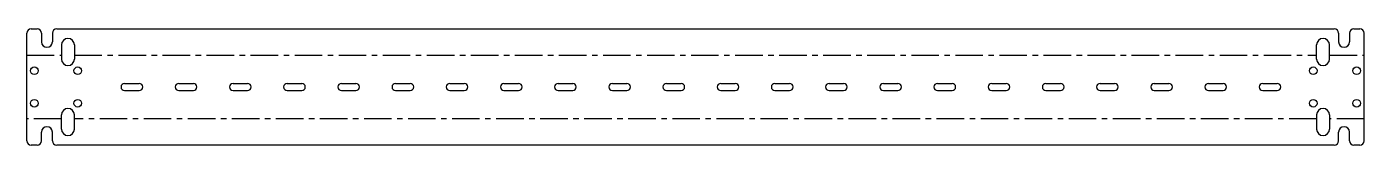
# Model space of a CAD drawing. Header units: millimetres. Extents: x -308 to 308, y -27 to 27.
import ezdxf

# ---------------------------------------------------------------- set-up
doc = ezdxf.new("R2010")
doc.units = ezdxf.units.MM
doc.linetypes.add('CENTERX2', pattern=[20.32, 12.7, -2.54, 2.54, -2.54])

msp = doc.modelspace()

# ---------------------------------------------------------------- linework, layer by layer
at = {"color": 7, "linetype": 'Continuous', "lineweight": 25}
for p, q in [((-308.5, -24.79), (-308.5, 24.79)), ((-306.5, 26.79), (-303.67, 26.79)), ((-301.67, 24.79), (-301.67, 20.79)), ((-296.67, 24.79), (-296.67, 20.79)), ((-294.67, 26.79), (294.67, 26.79)), ((296.67, 24.79), (296.67, 20.79)), ((301.67, 24.79), (301.67, 20.79)), ((303.67, 26.79), (306.5, 26.79)), ((308.5, -24.79), (308.5, 24.79)), ((-292.5, 19.39), (-292.5, 12.89)), ((-286.5, 19.39), (-286.5, 12.89)), ((286.5, 12.89), (286.5, 19.39)), ((292.5, 12.89), (292.5, 19.39)), ((-263.35, 1.65), (-256.65, 1.65)), ((-238.35, 1.65), (-231.65, 1.65)), ((-213.35, 1.65), (-206.65, 1.65)), ((-188.35, 1.65), (-181.65, 1.65)), ((-163.35, 1.65), (-156.65, 1.65)), ((-138.35, 1.65), (-131.65, 1.65)), ((-113.35, 1.65), (-106.65, 1.65)), ((-88.35, 1.65), (-81.65, 1.65)), ((-63.35, 1.65), (-56.65, 1.65)), ((-38.35, 1.65), (-31.65, 1.65)), ((-13.35, 1.65), (-6.65, 1.65)), ((11.65, 1.65), (18.35, 1.65)), ((36.65, 1.65), (43.35, 1.65)), ((61.65, 1.65), (68.35, 1.65)), ((86.65, 1.65), (93.35, 1.65)), ((111.65, 1.65), (118.35, 1.65)), ((136.65, 1.65), (143.35, 1.65)), ((161.65, 1.65), (168.35, 1.65)), ((186.65, 1.65), (193.35, 1.65)), ((211.65, 1.65), (218.35, 1.65)), ((236.65, 1.65), (243.35, 1.65)), ((261.65, 1.65), (268.35, 1.65)), ((-263.35, -1.65), (-256.65, -1.65)), ((-238.35, -1.65), (-231.65, -1.65)), ((-213.35, -1.65), (-206.65, -1.65)), ((-188.35, -1.65), (-181.65, -1.65)), ((-163.35, -1.65), (-156.65, -1.65)), ((-138.35, -1.65), (-131.65, -1.65)), ((-113.35, -1.65), (-106.65, -1.65)), ((-88.35, -1.65), (-81.65, -1.65)), ((-63.35, -1.65), (-56.65, -1.65)), ((-38.35, -1.65), (-31.65, -1.65)), ((-13.35, -1.65), (-6.65, -1.65)), ((11.65, -1.65), (18.35, -1.65)), ((36.65, -1.65), (43.35, -1.65)), ((61.65, -1.65), (68.35, -1.65)), ((86.65, -1.65), (93.35, -1.65)), ((111.65, -1.65), (118.35, -1.65)), ((136.65, -1.65), (143.35, -1.65)), ((161.65, -1.65), (168.35, -1.65)), ((186.65, -1.65), (193.35, -1.65)), ((211.65, -1.65), (218.35, -1.65)), ((236.65, -1.65), (243.35, -1.65)), ((261.65, -1.65), (268.35, -1.65)), ((-292.5, -19.39), (-292.5, -12.89)), ((-286.5, -19.39), (-286.5, -12.89)), ((286.5, -12.89), (286.5, -19.39)), ((292.5, -12.89), (292.5, -19.39)), ((-301.67, -24.79), (-301.67, -20.79)), ((-296.67, -24.79), (-296.67, -20.79)), ((296.67, -24.79), (296.67, -20.79)), ((301.67, -24.79), (301.67, -20.79)), ((-303.67, -26.79), (-306.5, -26.79)), ((294.67, -26.79), (-294.67, -26.79)), ((306.5, -26.79), (303.67, -26.79))]:
    msp.add_line(p, q, dxfattribs=at)
at = {"color": 7, "linetype": 'CENTERX2'}
for p, q in [((-308.5, 14.75), (-292.5, 14.75)), ((-286.5, 14.75), (286.5, 14.75)), ((292.5, 14.75), (308.5, 14.75)), ((-292.5, -14.75), (-308.5, -14.75)), ((286.5, -14.75), (-286.5, -14.75)), ((308.5, -14.75), (292.5, -14.75))]:
    msp.add_line(p, q, dxfattribs=at)
at = {"color": 7, "linetype": 'Continuous', "lineweight": 25}
for centre in [(-305, 7.5), (-285, 7.5), (285, 7.5), (305, 7.5), (-305, -7.5), (-285, -7.5), (285, -7.5), (305, -7.5)]:
    msp.add_circle(centre, 1.75, dxfattribs=at)
for centre, radius, start, end in [((-306.5, 24.79), 2, 90, 180), ((-303.67, 24.79), 2, 0, 90), ((-294.67, 24.79), 2, 90, 180), ((294.67, 24.79), 2, 0, 90), ((303.67, 24.79), 2, 90, 180), ((306.5, 24.79), 2, 360, 90), ((-299.17, 20.79), 2.5, 180, 0), ((-289.5, 19.39), 3, 0, 180), ((289.5, 19.39), 3, 0, 180), ((299.17, 20.79), 2.5, 180, 0), ((-289.5, 12.89), 3, 180, 0), ((289.5, 12.89), 3, 180, 0), ((-263.35, 0), 1.65, 90, 270), ((-256.65, 0), 1.65, 270, 90), ((-238.35, 0), 1.65, 90, 270), ((-231.65, 0), 1.65, 270, 90), ((-213.35, 0), 1.65, 90, 270), ((-206.65, 0), 1.65, 270, 90), ((-188.35, 0), 1.65, 90, 270), ((-181.65, 0), 1.65, 270, 90), ((-163.35, 0), 1.65, 90, 270), ((-156.65, 0), 1.65, 270, 90), ((-138.35, 0), 1.65, 90, 270), ((-131.65, 0), 1.65, 270, 90), ((-113.35, 0), 1.65, 90, 270), ((-106.65, 0), 1.65, 270, 90), ((-88.35, 0), 1.65, 90, 270), ((-81.65, 0), 1.65, 270, 90), ((-63.35, 0), 1.65, 90, 270), ((-56.65, 0), 1.65, 270, 90), ((-38.35, 0), 1.65, 90, 270), ((-31.65, 0), 1.65, 270, 90), ((-13.35, 0), 1.65, 90, 270), ((-6.65, 0), 1.65, 270, 90), ((11.65, 0), 1.65, 90, 270), ((18.35, 0), 1.65, 270, 90), ((36.65, 0), 1.65, 90, 270), ((43.35, 0), 1.65, 270, 90), ((61.65, 0), 1.65, 90, 270), ((68.35, 0), 1.65, 270, 90), ((86.65, 0), 1.65, 90, 270), ((93.35, 0), 1.65, 270, 90), ((111.65, 0), 1.65, 90, 270), ((118.35, 0), 1.65, 270, 90), ((136.65, 0), 1.65, 90, 270), ((143.35, 0), 1.65, 270, 90), ((161.65, 0), 1.65, 90, 270), ((168.35, 0), 1.65, 270, 90), ((186.65, 0), 1.65, 90, 270), ((193.35, 0), 1.65, 270, 90), ((211.65, 0), 1.65, 90, 270), ((218.35, 0), 1.65, 270, 90), ((236.65, 0), 1.65, 90, 270), ((243.35, 0), 1.65, 270, 90), ((261.65, 0), 1.65, 90, 270), ((268.35, 0), 1.65, 270, 90), ((-289.5, -12.89), 3, 0, 180), ((289.5, -12.89), 3, 0, 180), ((-299.17, -20.79), 2.5, 0, 180), ((299.17, -20.79), 2.5, 0, 180), ((-289.5, -19.39), 3, 180, 0), ((289.5, -19.39), 3, 180, 0), ((-306.5, -24.79), 2, 180, 270), ((-303.67, -24.79), 2, 270, 0), ((-294.67, -24.79), 2, 180, 270), ((294.67, -24.79), 2, 270, 360), ((303.67, -24.79), 2, 180, 270), ((306.5, -24.79), 2, 270, 0)]:
    msp.add_arc(centre, radius, start, end, dxfattribs=at)

doc.saveas('drawing.dxf')
